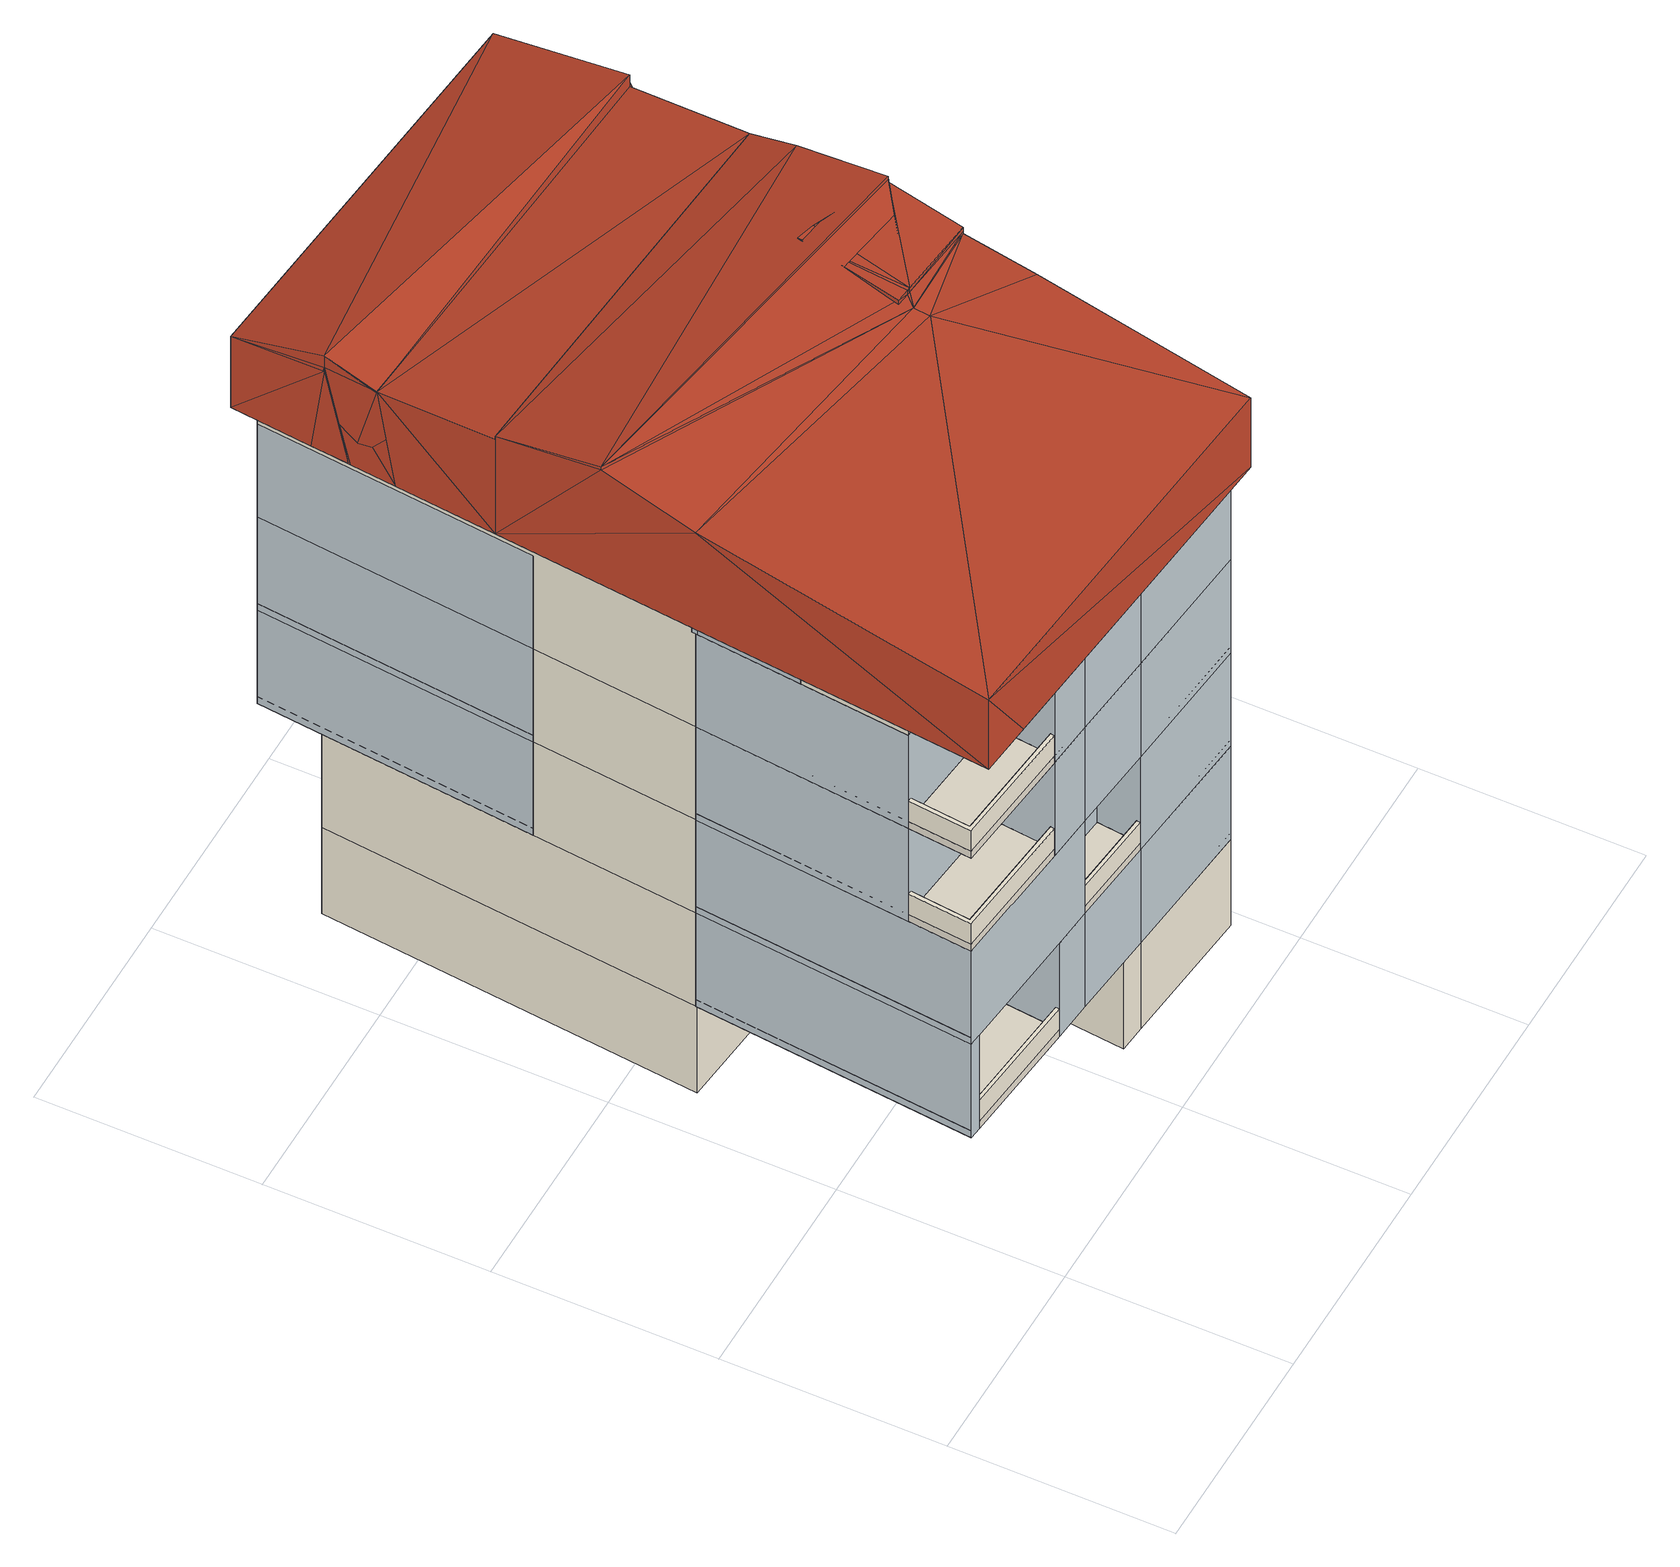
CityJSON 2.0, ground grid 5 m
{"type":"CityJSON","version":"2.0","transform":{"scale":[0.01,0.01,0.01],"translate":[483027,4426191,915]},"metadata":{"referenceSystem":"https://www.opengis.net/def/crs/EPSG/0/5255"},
"CityObjects":{
"object1":{"type":"GenericCityObject","attributes":{"name":"-1_-1_4_Bağımsız Bölüm","geometrySuitability":1001,"integrationState":1001,"independentSectionNumber":"4","takbisPropertyIdentityNumber":3370801,"additionalNote":"-","independentSectionCardinalDirection":1001,"independentSectionUsage":1001,"partCount":4,"independentSectionPlanNetArea":-1,"independentSectionPlanGrossArea":-1,"independentSectionCalculatedArea":40.72,"class":"BagimsizBolum"},"geometry":[{"type":"MultiSurface","lod":"2","boundaries":[[[0,1,2,3,4,5,6,7,8,9,10,11,12]],[[13,14,15,16,17,18,19,20,21,22,23,24,25]],[[26,27,28,29]],[[29,28,30,31]],[[31,30,32,33]],[[33,32,34,35]],[[35,34,36,37]],[[37,36,38,39]],[[39,38,40,41]],[[41,40,42,43]],[[43,42,44,45]],[[45,44,46,47]],[[47,46,48,49]],[[49,48,50,51]],[[51,50,52,53]],[[53,52,54,55]],[[55,54,56,57]],[[57,56,58,59]],[[59,58,60,61]],[[61,60,62,63]],[[63,62,64,65]],[[65,64,66,67]],[[67,66,68,69]],[[69,68,70,71]],[[71,70,72,73]],[[73,72,74,75]],[[75,74,76,77]],[[77,76,78,79]],[[79,78,80,81]],[[81,80,27,26]],[[11,82,83,12]],[[10,84,82,11]],[[9,85,84,10]],[[8,86,85,9]],[[7,87,86,8]],[[6,88,87,7]],[[5,89,88,6]],[[4,90,89,5]],[[3,91,90,4]],[[2,92,91,3]],[[1,93,92,2]],[[0,94,93,1]],[[12,83,94,0]],[[46,87,88]],[[85,34,84]],[[82,84,34]],[[86,38,36]],[[54,90,91]],[[83,27,94]],[[68,66,64]],[[72,70,92]],[[82,27,83]],[[27,82,28]],[[34,32,82]],[[28,82,32]],[[32,30,28]],[[36,85,86]],[[34,85,36]],[[87,44,86]],[[42,40,38]],[[42,38,44]],[[44,38,86]],[[87,46,44]],[[88,89,54]],[[46,52,48]],[[56,54,91]],[[52,50,48]],[[88,52,46]],[[54,52,88]],[[90,54,89]],[[70,91,92]],[[76,94,80]],[[64,62,58]],[[62,60,58]],[[76,80,78]],[[58,56,70]],[[70,68,64]],[[94,76,74]],[[70,64,58]],[[70,56,91]],[[93,72,92]],[[74,72,93]],[[74,93,94]],[[94,27,80]]]}]},
"object2":{"type":"GenericCityObject","attributes":{"name":"-1_-1_1_Bağımsız Bölüm","geometrySuitability":1001,"integrationState":1001,"independentSectionNumber":"1","takbisPropertyIdentityNumber":3370798,"additionalNote":"-","independentSectionCardinalDirection":1001,"independentSectionUsage":1001,"partCount":10,"independentSectionPlanNetArea":-1,"independentSectionPlanGrossArea":-1,"independentSectionCalculatedArea":118.53,"class":"BagimsizBolum"},"geometry":[{"type":"MultiSurface","lod":"2","boundaries":[[[95,96,97,98,99,100,101,102,103,104,105,106,107,108,109,110]],[[111,112,113,114,115,116,117,118,119,120,121,122,123,124,125,126]],[[127,128,129,130,131,132,133,134,135,136,137,138,139,140,141,142],[143,144,145,146,147,148,149,150,151,152,153,154,155,156,157,158,159,160,161,162,163,164,165,166,167,168,169,170,171,172,173,174,175,176,177,178,179,180,181,182,183,184,185,186,187,188,189,190,191,192,193,194,195,196,197,198,199,200,201,202,203,204,205,206,207,208,209,210,211,212,213,214,215,216,217,218,219,220,221,222,223,224]],[[225,224,223,226]],[[226,223,222,227]],[[227,222,221,228]],[[228,221,220,229]],[[229,220,219,230]],[[230,219,218,231]],[[231,218,217,232]],[[232,217,216,233]],[[233,216,215,234]],[[234,215,214,235]],[[235,214,213,236]],[[236,213,212,237]],[[237,212,211,238]],[[238,211,210,239]],[[239,210,209,240]],[[240,209,208,241]],[[241,208,207,242]],[[242,207,206,243]],[[243,206,205,244]],[[244,205,204,245]],[[245,204,203,246]],[[246,203,202,247]],[[247,202,201,248]],[[248,201,200,249]],[[249,200,199,250]],[[250,199,198,251]],[[251,198,197,252]],[[252,197,196,253]],[[253,196,195,254]],[[254,195,194,255]],[[255,194,193,256]],[[256,193,192,257]],[[257,192,191,258]],[[258,191,190,259]],[[259,190,189,260]],[[260,189,188,261]],[[261,188,187,262]],[[262,187,186,263]],[[263,186,185,264]],[[264,185,184,265]],[[265,184,183,266]],[[266,183,182,267]],[[267,182,181,268]],[[268,181,180,269]],[[269,180,179,270]],[[270,179,178,271]],[[271,178,177,272]],[[272,177,176,273]],[[273,176,175,274]],[[274,175,174,275]],[[275,174,173,276]],[[276,173,172,277]],[[277,172,171,278]],[[278,171,170,279]],[[279,170,169,280]],[[280,169,168,281]],[[281,168,167,282]],[[282,167,166,283]],[[283,166,165,284]],[[284,165,164,285]],[[285,164,163,286]],[[286,163,162,287]],[[287,162,161,288]],[[288,161,160,289]],[[289,160,159,290]],[[290,159,158,291]],[[291,158,157,292]],[[292,157,156,293]],[[293,156,155,294]],[[294,155,154,295]],[[295,154,153,296]],[[296,153,152,297]],[[297,152,151,298]],[[298,151,150,299]],[[299,150,149,300]],[[300,149,148,301]],[[301,148,147,302]],[[302,147,146,303]],[[303,146,145,304]],[[304,145,144,305]],[[305,144,143,306]],[[306,143,224,225]],[[127,142,110,109]],[[128,127,109,108]],[[129,128,108,107]],[[106,130,129,107]],[[105,131,130,106]],[[104,132,131,105]],[[103,133,132,104]],[[102,134,133,103]],[[101,135,134,102]],[[100,136,135,101]],[[99,137,136,100]],[[98,138,137,99]],[[97,139,138,98]],[[96,140,139,97]],[[95,141,140,96]],[[142,141,95,110]]]}]},
"object3":{"type":"GenericCityObject","attributes":{"name":"-1_-1_3_Bağımsız Bölüm","geometrySuitability":1001,"integrationState":1001,"independentSectionNumber":"3","takbisPropertyIdentityNumber":3370800,"additionalNote":"-","independentSectionCardinalDirection":1001,"independentSectionUsage":1001,"partCount":9,"independentSectionPlanNetArea":-1,"independentSectionPlanGrossArea":-1,"independentSectionCalculatedArea":141.71,"class":"BagimsizBolum"},"geometry":[{"type":"MultiSurface","lod":"2","boundaries":[[[307,308,309,310,311,312,313,314,315,316,317,318,319,320,321]],[[322,323,324,325,326,327,328,329,330,331,332,333,334,335,336]],[[337,338,339,340,341,342,343,344,345,346,347,348,349,350,351],[352,353,354,355,356,357,358,359,360,361,362,363,364,365,366,367,368,369,370,371,372,373,374,375,376,377,378,379,380,381,382,383,384,385,386,387,388,389,390,391,392,393,394,395,396,397,398,399,400,401,402,403,404,405,406,407,408,409,410,411,412,413,414,415,416,417,418,419,420,421,422,423,424,425,426,427,428,429,430,431,432,433,434,435,436,437,438,439,440,441,442,443]],[[444,443,442,445]],[[445,442,441,446]],[[446,441,440,447]],[[447,440,439,448]],[[448,439,438,449]],[[449,438,437,450]],[[450,437,436,451]],[[451,436,435,452]],[[452,435,434,453]],[[453,434,433,454]],[[454,433,432,455]],[[455,432,431,456]],[[456,431,430,457]],[[457,430,429,458]],[[458,429,428,459]],[[459,428,427,460]],[[460,427,426,461]],[[461,426,425,462]],[[462,425,424,463]],[[463,424,423,464]],[[464,423,422,465]],[[465,422,421,466]],[[466,421,420,467]],[[467,420,419,468]],[[468,419,418,469]],[[469,418,417,470]],[[470,417,416,471]],[[471,416,415,472]],[[472,415,414,473]],[[473,414,413,474]],[[474,413,412,475]],[[475,412,411,476]],[[476,411,410,477]],[[477,410,409,478]],[[478,409,408,479]],[[479,408,407,480]],[[480,407,406,481]],[[481,406,405,482]],[[482,405,404,483]],[[483,404,403,484]],[[484,403,402,485]],[[485,402,401,486]],[[486,401,400,487]],[[487,400,399,488]],[[488,399,398,489]],[[489,398,397,490]],[[490,397,396,491]],[[491,396,395,492]],[[492,395,394,493]],[[493,394,393,494]],[[494,393,392,495]],[[495,392,391,496]],[[496,391,390,497]],[[497,390,389,498]],[[498,389,388,499]],[[499,388,387,500]],[[500,387,386,501]],[[501,386,385,502]],[[502,385,384,503]],[[503,384,383,504]],[[504,383,382,505]],[[505,382,381,506]],[[506,381,380,507]],[[507,380,379,508]],[[508,379,378,509]],[[509,378,377,510]],[[510,377,376,511]],[[511,376,375,512]],[[512,375,374,513]],[[513,374,373,514]],[[514,373,372,515]],[[515,372,371,516]],[[516,371,370,517]],[[517,370,369,518]],[[518,369,368,519]],[[519,368,367,520]],[[520,367,366,521]],[[521,366,365,522]],[[522,365,364,523]],[[523,364,363,524]],[[524,363,362,525]],[[525,362,361,526]],[[526,361,360,527]],[[527,360,359,528]],[[528,359,358,529]],[[529,358,357,530]],[[530,357,356,531]],[[531,356,355,532]],[[532,355,354,533]],[[533,354,353,534]],[[534,353,352,535]],[[535,352,443,444]],[[337,351,321,320]],[[338,337,320,319]],[[339,338,319,318]],[[317,340,339,318]],[[316,341,340,317]],[[315,342,341,316]],[[314,343,342,315]],[[313,344,343,314]],[[312,345,344,313]],[[311,346,345,312]],[[310,347,346,311]],[[309,348,347,310]],[[308,349,348,309]],[[307,350,349,308]],[[321,351,350,307]]]}]},
"object4":{"type":"GenericCityObject","attributes":{"name":"-1_-1_4_Bağımsız Bölüm","geometrySuitability":1001,"integrationState":1001,"independentSectionNumber":"4","takbisPropertyIdentityNumber":3370801,"additionalNote":"-","independentSectionCardinalDirection":1001,"independentSectionUsage":1001,"partCount":9,"independentSectionPlanNetArea":-1,"independentSectionPlanGrossArea":-1,"independentSectionCalculatedArea":141.71,"class":"BagimsizBolum"},"geometry":[{"type":"MultiSurface","lod":"2","boundaries":[[[350,349,348,347,346,345,344,343,342,341,340,339,338,337,351]],[[536,537,538,539,540,541,542,543,544,545,546,547,548,549,550]],[[551,552,553,554,555,556,557,558,559,560,561,562,563,564,565],[566,567,568,569,570,571,572,573,574,575,576,577,578,579,580,581,582,583,584,585,586,587,588,589,590,591,592,593,594,595,596,597,598,599,600,601,602,603,604,605,606,607,608,609,610,611,612,613,614,615,616,617,618,619,620,621,622,623,624,625,626,627,628,629,630,631,632,633,634,635,636,637,638,639,640,641,642,643,644,645,646,647,648,649,650,651,652,653,654,655,656]],[[657,656,655,658]],[[658,655,654,659]],[[659,654,653,660]],[[660,653,652,661]],[[661,652,651,662]],[[662,651,650,663]],[[663,650,649,664]],[[664,649,648,665]],[[665,648,647,666]],[[666,647,646,667]],[[667,646,645,668]],[[668,645,644,669]],[[669,644,643,670]],[[670,643,642,671]],[[671,642,641,672]],[[672,641,640,673]],[[673,640,639,674]],[[674,639,638,675]],[[675,638,637,676]],[[676,637,636,677]],[[677,636,635,678]],[[678,635,634,679]],[[679,634,633,680]],[[680,633,632,681]],[[681,632,631,682]],[[682,631,630,683]],[[683,630,629,684]],[[684,629,628,685]],[[685,628,627,686]],[[686,627,626,687]],[[687,626,625,688]],[[688,625,624,689]],[[689,624,623,690]],[[690,623,622,691]],[[691,622,621,692]],[[692,621,620,693]],[[693,620,619,694]],[[694,619,618,695]],[[695,618,617,696]],[[696,617,616,697]],[[697,616,615,698]],[[698,615,614,699]],[[699,614,613,700]],[[700,613,612,701]],[[701,612,611,702]],[[702,611,610,703]],[[703,610,609,704]],[[704,609,608,705]],[[705,608,607,706]],[[706,607,606,707]],[[707,606,605,708]],[[708,605,604,709]],[[709,604,603,710]],[[710,603,602,711]],[[711,602,601,712]],[[712,601,600,713]],[[713,600,599,714]],[[714,599,598,715]],[[715,598,597,716]],[[716,597,596,717]],[[717,596,595,718]],[[718,595,594,719]],[[719,594,593,720]],[[720,593,592,721]],[[721,592,591,722]],[[722,591,590,723]],[[723,590,589,724]],[[724,589,588,725]],[[725,588,587,726]],[[726,587,586,727]],[[727,586,585,728]],[[728,585,584,729]],[[729,584,583,730]],[[730,583,582,731]],[[731,582,581,732]],[[732,581,580,733]],[[733,580,579,734]],[[734,579,578,735]],[[735,578,577,736]],[[736,577,576,737]],[[737,576,575,738]],[[738,575,574,739]],[[739,574,573,740]],[[740,573,572,741]],[[741,572,571,742]],[[742,571,570,743]],[[743,570,569,744]],[[744,569,568,745]],[[745,568,567,746]],[[746,567,566,747]],[[747,566,656,657]],[[551,565,351,337]],[[552,551,337,338]],[[553,552,338,339]],[[340,554,553,339]],[[341,555,554,340]],[[342,556,555,341]],[[343,557,556,342]],[[344,558,557,343]],[[345,559,558,344]],[[346,560,559,345]],[[347,561,560,346]],[[348,562,561,347]],[[349,563,562,348]],[[350,564,563,349]],[[351,565,564,350]]]}]},
"object5":{"type":"GenericCityObject","attributes":{"name":"-1_-1_2_Bağımsız Bölüm","geometrySuitability":1001,"integrationState":1001,"independentSectionNumber":"2","takbisPropertyIdentityNumber":3816012,"additionalNote":"-","independentSectionCardinalDirection":1001,"independentSectionUsage":1001,"partCount":11,"independentSectionPlanNetArea":-1,"independentSectionPlanGrossArea":-1,"independentSectionCalculatedArea":141.71,"class":"BagimsizBolum"},"geometry":[{"type":"MultiSurface","lod":"2","boundaries":[[[748,749,140,139,750,751,137,136,752,753,135,130,129,128,127,754]],[[755,756,757,758,759,760,761,762,763,764,765,766,767,768,769,770]],[[320,319,318,771,314,772,773,313,312,774,775,776,777,308,307,321],[778,779,780,781,782,783,784,785,786,787,788,789,790,791,792,793,794,795,796,797,798,799,800,801,802,803,804,805,806,807,808,809,810,811,812,813,814,815,816,817,818,819,820,821,822,823,824,825,826,827,828,829,830,831,832,833,834,835,836,837,838,839,840,841,842,843,844,845,846,847,848,849,850,851,852,853,854,855,856,857,858,859,860,861,862,863,864,865,866,867,868,869,870,871,872,873,874,875,876,877,878,879,880,881,882,883]],[[884,883,882,885]],[[885,882,881,886]],[[886,881,880,887]],[[887,880,879,888]],[[888,879,878,889]],[[889,878,877,890]],[[890,877,876,891]],[[891,876,875,892]],[[892,875,874,893]],[[893,874,873,894]],[[894,873,872,895]],[[895,872,871,896]],[[896,871,870,897]],[[897,870,869,898]],[[898,869,868,899]],[[899,868,867,900]],[[900,867,866,901]],[[901,866,865,902]],[[902,865,864,903]],[[903,864,863,904]],[[904,863,862,905]],[[905,862,861,906]],[[906,861,860,907]],[[907,860,859,908]],[[908,859,858,909]],[[909,858,857,910]],[[910,857,856,911]],[[911,856,855,912]],[[912,855,854,913]],[[913,854,853,914]],[[914,853,852,915]],[[915,852,851,916]],[[916,851,850,917]],[[917,850,849,918]],[[918,849,848,919]],[[919,848,847,920]],[[920,847,846,921]],[[921,846,845,922]],[[922,845,844,923]],[[923,844,843,924]],[[924,843,842,925]],[[925,842,841,926]],[[926,841,840,927]],[[927,840,839,928]],[[928,839,838,929]],[[929,838,837,930]],[[930,837,836,931]],[[931,836,835,932]],[[932,835,834,933]],[[933,834,833,934]],[[934,833,832,935]],[[935,832,831,936]],[[936,831,830,937]],[[937,830,829,938]],[[938,829,828,939]],[[939,828,827,940]],[[940,827,826,941]],[[941,826,825,942]],[[942,825,824,943]],[[943,824,823,944]],[[944,823,822,945]],[[945,822,821,946]],[[946,821,820,947]],[[947,820,819,948]],[[948,819,818,949]],[[949,818,817,950]],[[950,817,816,951]],[[951,816,815,952]],[[952,815,814,953]],[[953,814,813,954]],[[954,813,812,955]],[[955,812,811,956]],[[956,811,810,957]],[[957,810,809,958]],[[958,809,808,959]],[[959,808,807,960]],[[960,807,806,961]],[[961,806,805,962]],[[962,805,804,963]],[[963,804,803,964]],[[964,803,802,965]],[[965,802,801,966]],[[966,801,800,967]],[[967,800,799,968]],[[968,799,798,969]],[[969,798,797,970]],[[970,797,796,971]],[[971,796,795,972]],[[972,795,794,973]],[[973,794,793,974]],[[974,793,792,975]],[[975,792,791,976]],[[976,791,790,977]],[[977,790,789,978]],[[978,789,788,979]],[[979,788,787,980]],[[980,787,786,981]],[[981,786,785,982]],[[982,785,784,983]],[[983,784,783,984]],[[984,783,782,985]],[[985,782,781,986]],[[986,781,780,987]],[[987,780,779,988]],[[988,779,778,989]],[[989,778,883,884]],[[320,321,754,127]],[[319,320,127,128]],[[318,319,128,129]],[[130,771,318,129]],[[135,314,771,130]],[[753,772,314,135]],[[752,773,772,753]],[[136,313,773,752]],[[137,312,313,136]],[[751,774,312,137]],[[750,775,774,751]],[[139,776,775,750]],[[140,777,776,139]],[[749,308,777,140]],[[748,307,308,749]],[[754,321,307,748]]]}]},
"building1":{"type":"Building","attributes":{"name":"Mimari Bina_3244705-A","takbisPropertyIdentityNumber":3244705,"blockNumber":"8065","parcelNumber":"3","tenderRegistrationNumber":"2018605712","buildingType":1001,"geometrySuitability":1001,"additionalNote":"-","takbisNeighbourhoodReference":123391,"totalIndependentSectionCount":4,"elevatorCount":0,"roofProjectionArea":165.28,"buildingHeight":11,"architecturalProjectConfirmationDate":"1994-08-09","class":"MimariBina","storeysAboveGround":4,"storeysBelowGround":1},"children":["building1-1","building1-2","building1-3","building1-4","building1-5","building1-6","building1-7"],"geometry":[{"type":"MultiSurface","lod":"2","boundaries":[[[990,991,992]],[[992,993,990]],[[994,995,996]],[[994,997,995]],[[998,994,996]],[[999,994,998]],[[1000,999,998]],[[1001,999,1000]],[[1000,998,1002]],[[1002,998,1003]],[[1004,1002,1003]],[[1003,996,1005]],[[1003,998,996]],[[1005,995,1006]],[[1005,996,995]],[[995,997,1006]],[[1005,1007,1001]],[[1007,1000,1005]],[[1003,1000,1005]],[[1008,1003,1005]],[[1004,1000,1003]],[[1008,1004,1003]],[[1004,1008,1009]],[[1010,1011,1012]],[[1010,1009,1011]],[[1013,1011,1014]],[[1013,1012,1011]],[[1011,1009,1008]],[[1014,1011,1008]],[[1014,1008,1015]],[[1016,1005,1001]],[[1016,1008,1005]],[[1017,1016,1001]],[[1017,1018,1016]],[[1015,1008,1016]],[[1018,1019,1020]],[[1016,1018,1020]],[[1020,1019,1021]],[[1019,1022,1023]],[[1021,1019,1023]],[[1022,1024,1025]],[[1023,1022,1025]],[[1025,1024,1026]],[[1026,1024,1027]],[[1028,1026,1027]],[[1029,1030,1031]],[[1031,1032,1030]],[[1031,1033,1029]],[[1031,1034,1033]],[[990,1033,1034]],[[1028,1035,991]],[[1028,1027,1035]],[[990,1035,1027]],[[1036,993,1013]],[[1012,1013,993]],[[992,1013,1036]],[[1037,1038,1012]],[[1010,1012,1038]],[[993,1012,1037]],[[1010,1038,1039]],[[990,1040,1022]],[[1027,1022,990]],[[1041,1022,1040]],[[1027,1024,1022]],[[1022,1019,1041]],[[1042,1041,1019]],[[1019,1018,1042]],[[1043,1042,1018]],[[991,1044,1045]],[[1028,1045,991]],[[1046,1045,1044]],[[1045,1047,1046]],[[1048,1046,1047]],[[1023,1047,1048]],[[1048,1049,1023]],[[1050,1051,1023]],[[1021,1023,1051]],[[1052,1050,1047]],[[1047,1023,1050]],[[1053,1047,1052]],[[1047,1026,1028]],[[1047,1028,1053]],[[991,1053,1028]],[[1039,1043,1010]],[[1043,1009,1010]],[[1000,1004,1009]],[[1043,1000,1009]],[[1043,1018,1000]],[[1018,1017,1000]],[[992,1013,1014]],[[1051,992,1014]],[[1015,1051,1014]],[[1020,1051,1015]],[[1016,1020,1015]],[[1023,1026,1047]],[[1054,1055,1056,1057]],[[1058,100,1055,1054]],[[1059,99,100,1058]],[[1060,98,99,1059]],[[1061,97,98,1060]],[[1062,96,97,1061]],[[1063,1064,96,1062]],[[1065,1066,1064,1063]],[[1057,1056,1066,1065]],[[96,140,139,97]],[[1064,1067,140,96]],[[106,130,1067,1064]],[[105,131,130,106]],[[104,132,131,105]],[[103,133,132,104]],[[102,134,133,103]],[[101,135,134,102]],[[100,136,135,101]],[[99,137,136,100]],[[98,138,137,99]],[[97,139,138,98]],[[752,773,772,753]],[[136,313,773,752]],[[137,312,313,136]],[[751,774,312,137]],[[750,775,774,751]],[[139,776,775,750]],[[140,777,776,139]],[[749,308,777,140]],[[748,307,308,749]],[[130,771,307,748]],[[135,314,771,130]],[[753,772,314,135]],[[315,342,341,316]],[[314,343,342,315]],[[313,344,343,314]],[[312,345,344,313]],[[311,346,345,312]],[[310,347,346,311]],[[309,348,347,310]],[[308,349,348,309]],[[307,350,349,308]],[[317,340,350,307]],[[316,341,340,317]],[[342,1068,1069,341]],[[343,1070,1068,342]],[[344,1071,1070,343]],[[345,1072,1071,344]],[[346,1073,1072,345]],[[347,1074,1073,346]],[[348,1075,1074,347]],[[349,1076,1075,348]],[[350,1077,1076,349]],[[340,1078,1077,350]],[[341,1069,1078,340]],[[1,93,92,2]],[[0,94,93,1]],[[12,83,94,0]],[[11,82,83,12]],[[10,84,82,11]],[[2,92,91,3]],[[9,85,84,10]],[[8,86,85,9]],[[5,89,88,6]],[[4,90,89,5]],[[3,91,90,4]],[[7,87,86,8]],[[6,88,87,7]]],"semantics":{"surfaces":[{"type":"RoofSurface"},{"type":"WallSurface"}],"values":[0,0,0,0,0,0,0,0,0,0,0,0,0,0,0,0,0,0,0,0,0,0,0,0,0,0,0,0,0,0,0,0,0,0,0,0,0,0,0,0,0,0,0,0,0,0,0,0,0,0,0,0,0,0,0,0,0,0,0,0,0,0,0,0,0,0,0,0,0,0,0,0,0,0,0,0,0,0,0,0,0,0,0,0,0,0,0,0,0,0,0,0,0,0,0,1,1,1,1,1,1,1,1,1,1,1,1,1,1,1,1,1,1,1,1,1,1,1,1,1,1,1,1,1,1,1,1,1,1,1,1,1,1,1,1,1,1,1,1,1,1,1,1,1,1,1,1,1,1,1,1,1,1,1,1,1,1,1,1,1,1,1,1]}}]},
"building1-1":{"type":"BuildingInstallation","attributes":{"name":"-1_-1_1_Balkon","geometrySuitability":1001,"additionalNote":"-","planArea":-1,"calculatedArea":4.47,"class":"Balkon"},"parents":["building1"],"geometry":[{"type":"MultiSurface","lod":"2","boundaries":[[[117,116,1079,115,118,1080]],[[102,105,1081,104,103,1082]],[[103,117,1080,1082]],[[104,116,117,103]],[[1081,1079,116,104]],[[105,115,1079,1081]],[[102,118,115,105]],[[1082,1080,118,102]],[[1083,1084,1085,1086]],[[1085,115,118,1086]],[[1084,1079,115,1085]],[[1083,1080,1079,1084]],[[1086,118,1080,1083]]],"semantics":{"surfaces":[{"type":"FloorSurface"},{"type":"WallSurface"}],"values":[0,0,0,0,0,0,0,0,1,1,1,1,1]}}]},
"building1-2":{"type":"BuildingInstallation","attributes":{"name":"-1_-1_2_Balkon","geometrySuitability":1001,"additionalNote":"-","planArea":-1,"calculatedArea":2.03,"class":"Balkon"},"parents":["building1"],"geometry":[{"type":"MultiSurface","lod":"2","boundaries":[[[761,760,1087,759,762,1088]],[[136,135,1089,753,752,1090]],[[752,761,1088,1090]],[[753,760,761,752]],[[1089,1087,760,753]],[[135,759,1087,1089]],[[136,762,759,135]],[[1090,1088,762,136]],[[1091,1092,1093,1094]],[[1093,759,762,1094]],[[1092,1087,759,1093]],[[1091,1088,1087,1092]],[[1094,762,1088,1091]]],"semantics":{"surfaces":[{"type":"FloorSurface"},{"type":"WallSurface"}],"values":[0,0,0,0,0,0,0,0,1,1,1,1,1]}}]},
"building1-3":{"type":"BuildingInstallation","attributes":{"name":"-1_-1_2_Balkon","geometrySuitability":1001,"additionalNote":"-","planArea":-1,"calculatedArea":2.97,"class":"Balkon"},"parents":["building1"],"geometry":[{"type":"MultiSurface","lod":"2","boundaries":[[[768,1095,767,766,1096,765]],[[1097,139,140,1098,749,750]],[[749,768,765,750]],[[1098,1095,768,749]],[[140,767,1095,1098]],[[139,766,767,140]],[[1097,1096,766,139]],[[750,765,1096,1097]],[[1099,1100,1101,1102]],[[768,1099,1102,765]],[[1095,1100,1099,768]],[[1096,1101,1100,1095]],[[765,1102,1101,1096]]],"semantics":{"surfaces":[{"type":"FloorSurface"},{"type":"WallSurface"}],"values":[0,0,0,0,0,0,0,0,1,1,1,1,1]}}]},
"building1-4":{"type":"BuildingInstallation","attributes":{"name":"-1_-1_3_Balkon","geometrySuitability":1001,"additionalNote":"-","planArea":-1,"calculatedArea":4.39,"class":"Balkon"},"parents":["building1"],"geometry":[{"type":"MultiSurface","lod":"2","boundaries":[[[326,1103,325,1104,327,1105]],[[315,771,317,1106,316,1107]],[[316,326,1105,1107]],[[1106,1103,326,316]],[[317,325,1103,1106]],[[771,1104,325,317]],[[315,327,1104,771]],[[1107,1105,327,315]],[[1108,1109,1110,1111,1112,1113]],[[1112,1104,327,1113]],[[1111,325,1104,1112]],[[1110,1103,325,1111]],[[1109,1114,1103,1110]],[[1108,1105,1114,1109]],[[1113,327,1105,1108]]],"semantics":{"surfaces":[{"type":"FloorSurface"},{"type":"WallSurface"}],"values":[0,0,0,0,0,0,0,0,1,1,1,1,1,1,1]}}]},
"building1-5":{"type":"BuildingInstallation","attributes":{"name":"-1_-1_3_Balkon","geometrySuitability":1001,"additionalNote":"-","planArea":-1,"calculatedArea":5.28,"class":"Balkon"},"parents":["building1"],"geometry":[{"type":"MultiSurface","lod":"2","boundaries":[[[1115,1116,333,1117,332,1118,331]],[[1119,310,1120,309,774,1121,311]],[[1121,1115,331,311]],[[774,1116,1115,1121]],[[309,333,1116,774]],[[1120,1117,333,309]],[[310,332,1117,1120]],[[1119,1118,332,310]],[[311,331,1118,1119]],[[1122,1123,1124,1125,1126,1127,1128]],[[1115,1122,1128,331]],[[1116,1123,1122,1115]],[[333,1124,1123,1116]],[[1117,1125,1124,333]],[[1129,1126,1125,1117]],[[1118,1127,1126,1129]],[[331,1128,1127,1118]]],"semantics":{"surfaces":[{"type":"FloorSurface"},{"type":"WallSurface"}],"values":[0,0,0,0,0,0,0,0,0,1,1,1,1,1,1,1,1]}}]},
"building1-6":{"type":"BuildingInstallation","attributes":{"name":"-1_-1_4_Balkon","geometrySuitability":1001,"additionalNote":"-","planArea":-1,"calculatedArea":4.39,"class":"Balkon"},"parents":["building1"],"geometry":[{"type":"MultiSurface","lod":"2","boundaries":[[[540,1130,539,1131,541,1132]],[[342,1133,340,1134,341,1135]],[[341,540,1132,1135]],[[1134,1130,540,341]],[[340,539,1130,1134]],[[1133,1131,539,340]],[[342,541,1131,1133]],[[1135,1132,541,342]],[[1136,1137,1138,1139,1140,1141]],[[1140,1131,541,1141]],[[1139,539,1131,1140]],[[1138,1130,539,1139]],[[1137,1142,1130,1138]],[[1136,1132,1142,1137]],[[1141,541,1132,1136]]],"semantics":{"surfaces":[{"type":"FloorSurface"},{"type":"WallSurface"}],"values":[0,0,0,0,0,0,0,0,1,1,1,1,1,1,1]}}]},
"building1-7":{"type":"BuildingInstallation","attributes":{"name":"-1_-1_4_Balkon","geometrySuitability":1001,"additionalNote":"-","planArea":-1,"calculatedArea":5.28,"class":"Balkon"},"parents":["building1"],"geometry":[{"type":"MultiSurface","lod":"2","boundaries":[[[1143,1144,547,1145,546,1146,545]],[[1147,347,1148,348,1149,1150,346]],[[1150,1143,545,346]],[[1149,1144,1143,1150]],[[348,547,1144,1149]],[[1148,1145,547,348]],[[347,546,1145,1148]],[[1147,1146,546,347]],[[346,545,1146,1147]],[[1151,1152,1153,1154,1155,1156,1157]],[[1143,1151,1157,545]],[[1144,1152,1151,1143]],[[547,1153,1152,1144]],[[1145,1154,1153,547]],[[1158,1155,1154,1145]],[[1146,1156,1155,1158]],[[545,1157,1156,1146]]],"semantics":{"surfaces":[{"type":"FloorSurface"},{"type":"WallSurface"}],"values":[0,0,0,0,0,0,0,0,0,1,1,1,1,1,1,1,1]}}]}
},
"vertices":[
[656,953,1394],[678,1181,1394],[1066,1143,1394],[1028,755,1394],[1012,587,1394],[1007,529,1394],[855,544,1394],[599,569,1394],[79,619,1394],[102,857,1394],[103,870,1394],[423,839,1394],[436,974,1394],[423,839,1414],[103,870,1414],[102,857,1414],[79,619,1414],[599,569,1414],[855,544,1414],[1007,529,1414],[1012,587,1414],[1028,755,1414],[1066,1143,1414],[678,1181,1414],[656,953,1414],[436,974,1414],[445,961,1414],[445,961,1674],[430,799,1674],[430,799,1414],[419,800,1674],[419,800,1414],[421,816,1674],[421,816,1414],[123,845,1673],[123,845,1414],[103,644,1650],[103,644,1414],[401,615,1653],[401,615,1414],[412,721,1666],[412,721,1414],[422,720,1666],[422,720,1414],[411,613,1653],[411,613,1414],[845,571,1656],[845,571,1414],[848,607,1661],[848,607,1414],[858,606,1661],[858,606,1414],[855,575,1657],[855,575,1414],[982,563,1655],[982,563,1414],[1008,828,1674],[1008,828,1414],[881,840,1674],[881,840,1414],[865,678,1669],[865,678,1414],[855,679,1670],[855,679,1414],[879,918,1674],[879,918,1414],[777,928,1674],[777,928,1414],[778,940,1674],[778,940,1414],[1018,917,1674],[1018,917,1414],[1039,1131,1674],[1039,1131,1414],[692,1165,1674],[692,1165,1414],[672,951,1674],[672,951,1414],[706,947,1674],[706,947,1414],[704,935,1674],[704,935,1414],[423,839,1674],[436,974,1674],[103,870,1674],[102,857,1674],[79,619,1647],[599,569,1653],[855,544,1653],[1007,529,1650],[1012,587,1657],[1028,755,1674],[1066,1143,1674],[678,1181,1674],[656,953,1674],
[375,1705,314],[596,1684,314],[795,1664,314],[1114,1633,314],[968,136,314],[646,167,314],[447,187,314],[356,195,314],[371,350,314],[84,378,314],[69,223,314],[41,226,314],[102,861,314],[430,829,314],[467,1204,314],[328,1218,314],[467,1204,334],[430,829,334],[102,861,334],[41,226,334],[69,223,334],[84,378,334],[371,350,334],[356,195,334],[447,187,334],[646,167,334],[968,136,334],[1114,1633,334],[795,1664,334],[596,1684,334],[375,1705,334],[328,1218,334],[467,1204,584],[430,829,584],[102,861,584],[41,226,584],[69,223,584],[84,378,584],[371,350,584],[356,195,584],[447,187,584],[646,167,584],[968,136,584],[1114,1633,584],[795,1664,584],[596,1684,584],[375,1705,584],[328,1218,584],[697,1657,584],[1092,1619,584],[1046,1146,584],[746,1176,584],[744,1164,584],[1044,1135,584],[1034,1038,584],[909,1050,584],[908,1041,584],[1034,1029,584],[1025,926,584],[808,947,584],[818,1050,584],[839,1047,584],[840,1057,584],[802,1061,584],[791,947,584],[562,969,584],[551,855,584],[568,853,584],[578,955,584],[880,926,584],[861,731,584],[559,760,584],[560,774,584],[543,776,584],[538,726,584],[553,725,584],[555,749,584],[903,715,584],[904,726,584],[877,729,584],[888,849,584],[1014,837,584],[1003,716,584],[975,719,584],[974,708,584],[1000,705,584],[948,166,584],[671,193,584],[710,598,584],[542,614,584],[547,661,584],[532,662,584],[528,619,584],[521,620,584],[520,604,584],[699,586,584],[661,193,584],[380,221,584],[418,614,584],[436,612,584],[438,628,584],[421,629,584],[425,671,584],[409,672,584],[380,371,584],[360,373,584],[359,364,584],[286,371,584],[287,380,584],[81,401,584],[124,851,584],[424,821,584],[417,753,584],[433,752,584],[460,1035,584],[452,1036,584],[462,1136,584],[470,1136,584],[475,1190,584],[536,1184,584],[538,1206,584],[342,1225,584],[386,1686,584],[683,1657,584],[639,1196,584],[613,1199,584],[611,1177,584],[664,1172,584],[665,1183,584],[651,1185,584],[651,1185,334],[665,1183,334],[664,1172,334],[611,1177,334],[613,1199,334],[639,1196,334],[683,1657,334],[386,1686,334],[342,1225,334],[538,1206,334],[536,1184,334],[475,1190,334],[470,1136,334],[462,1136,334],[452,1036,334],[460,1035,334],[433,752,334],[417,753,334],[424,821,334],[124,851,334],[81,401,334],[287,380,334],[286,371,334],[359,364,334],[360,373,334],[380,371,334],[409,672,334],[425,671,334],[421,629,334],[438,628,334],[436,612,334],[418,614,334],[380,221,334],[661,193,334],[699,586,334],[520,604,334],[521,620,334],[528,619,334],[532,662,334],[547,661,334],[542,614,334],[710,598,334],[671,193,334],[948,166,334],[1000,705,334],[974,708,334],[975,719,334],[1003,716,334],[1014,837,334],[888,849,334],[877,729,334],[904,726,334],[903,715,334],[555,749,334],[553,725,334],[538,726,334],[543,776,334],[560,774,334],[559,760,334],[861,731,334],[880,926,334],[578,955,334],[568,853,334],[551,855,334],[562,969,334],[791,947,334],[802,1061,334],[840,1057,334],[839,1047,334],[818,1050,334],[808,947,334],[1025,926,334],[1034,1029,334],[908,1041,334],[909,1050,334],[1034,1038,334],[1044,1135,334],[744,1164,334],[746,1176,334],[1046,1146,334],[1092,1619,334],[697,1657,334],
[201,1872,854],[610,1832,854],[779,1815,854],[765,1666,854],[1114,1632,854],[968,136,854],[646,167,854],[447,187,854],[338,197,854],[352,343,854],[55,372,854],[102,861,854],[430,829,854],[467,1204,854],[139,1236,854],[467,1204,874],[430,829,874],[102,861,874],[55,372,874],[352,343,874],[338,197,874],[447,187,874],[646,167,874],[968,136,874],[1114,1632,874],[765,1666,874],[779,1815,874],[610,1832,874],[201,1872,874],[139,1236,874],[467,1204,1124],[430,829,1124],[102,861,1124],[55,372,1124],[352,343,1124],[338,197,1124],[447,187,1124],[646,167,1124],[968,136,1124],[1114,1632,1124],[765,1666,1124],[779,1815,1124],[610,1832,1124],[201,1872,1124],[139,1236,1124],[754,1795,1124],[695,1194,1124],[654,1198,1124],[652,1177,1124],[687,1174,1124],[686,1163,1124],[731,1159,1124],[732,1176,1124],[702,1179,1124],[747,1642,1124],[811,1636,1124],[813,1648,1124],[887,1641,1124],[885,1629,1124],[1084,1609,1124],[1039,1146,1124],[807,1169,1124],[805,1152,1124],[1037,1129,1124],[1028,1027,1124],[896,1040,1124],[894,1028,1124],[1024,1016,1124],[1014,919,1124],[799,940,1124],[809,1037,1124],[825,1035,1124],[826,1047,1124],[797,1050,1124],[786,944,1124],[556,966,1124],[546,856,1124],[557,855,1124],[567,951,1124],[850,923,1124],[830,718,1124],[547,745,1124],[549,775,1124],[538,776,1124],[533,724,1124],[541,723,1124],[542,733,1124],[893,699,1124],[895,711,1124],[844,716,1124],[864,917,1124],[932,911,1124],[925,840,1124],[1005,832,1124],[992,702,1124],[966,704,1124],[965,692,1124],[994,689,1124],[942,160,1124],[650,189,1124],[689,590,1124],[529,605,1124],[535,659,1124],[526,660,1124],[521,608,1124],[509,609,1124],[507,594,1124],[678,577,1124],[640,185,1124],[367,211,1124],[405,604,1124],[424,602,1124],[425,617,1124],[413,619,1124],[418,670,1124],[404,671,1124],[375,367,1124],[336,371,1124],[335,366,1124],[262,373,1124],[262,378,1124],[85,395,1124],[129,848,1124],[419,820,1124],[412,752,1124],[426,751,1124],[432,820,1124],[438,819,1124],[458,1032,1124],[452,1033,1124],[462,1134,1124],[468,1133,1124],[474,1195,1124],[577,1185,1124],[579,1205,1124],[170,1245,1124],[228,1846,1124],[228,1846,874],[170,1245,874],[579,1205,874],[577,1185,874],[474,1195,874],[468,1133,874],[462,1134,874],[452,1033,874],[458,1032,874],[438,819,874],[432,820,874],[426,751,874],[412,752,874],[419,820,874],[129,848,874],[85,395,874],[262,378,874],[262,373,874],[335,366,874],[336,371,874],[375,367,874],[404,671,874],[418,670,874],[413,619,874],[425,617,874],[424,602,874],[405,604,874],[367,211,874],[640,185,874],[678,577,874],[507,594,874],[509,609,874],[521,608,874],[526,660,874],[535,659,874],[529,605,874],[689,590,874],[650,189,874],[942,160,874],[994,689,874],[965,692,874],[966,704,874],[992,702,874],[1005,832,874],[925,840,874],[932,911,874],[864,917,874],[844,716,874],[895,711,874],[893,699,874],[542,733,874],[541,723,874],[533,724,874],[538,776,874],[549,775,874],[547,745,874],[830,718,874],[850,923,874],[567,951,874],[557,855,874],[546,856,874],[556,966,874],[786,944,874],[797,1050,874],[826,1047,874],[825,1035,874],[809,1037,874],[799,940,874],[1014,919,874],[1024,1016,874],[894,1028,874],[896,1040,874],[1028,1027,874],[1037,1129,874],[805,1152,874],[807,1169,874],[1039,1146,874],[1084,1609,874],[885,1629,874],[887,1641,874],[813,1648,874],[811,1636,874],[747,1642,874],[702,1179,874],[732,1176,874],[731,1159,874],[686,1163,874],[687,1174,874],[652,1177,874],[654,1198,874],[695,1194,874],[754,1795,874],
[467,1204,1144],[430,829,1144],[102,861,1144],[55,372,1144],[352,343,1144],[338,197,1144],[447,187,1144],[646,167,1144],[968,136,1144],[1114,1632,1144],[765,1666,1144],[779,1815,1144],[610,1832,1144],[201,1872,1144],[139,1236,1144],[467,1204,1394],[430,829,1394],[102,861,1394],[55,372,1394],[352,343,1394],[338,197,1394],[447,187,1394],[646,167,1394],[968,136,1394],[1114,1632,1394],[765,1666,1394],[779,1815,1394],[610,1832,1394],[201,1872,1394],[139,1236,1394],[754,1795,1394],[695,1194,1394],[654,1198,1394],[652,1177,1394],[687,1174,1394],[686,1163,1394],[717,1160,1394],[719,1177,1394],[702,1179,1394],[747,1642,1394],[811,1636,1394],[813,1648,1394],[887,1641,1394],[885,1629,1394],[1084,1609,1394],[1039,1146,1394],[794,1170,1394],[792,1153,1394],[1037,1129,1394],[1028,1027,1394],[797,1050,1394],[794,1024,1394],[807,1022,1394],[809,1037,1394],[1024,1016,1394],[1014,919,1394],[799,940,1394],[801,958,1394],[788,959,1394],[786,944,1394],[556,966,1394],[544,837,1394],[555,836,1394],[567,952,1394],[884,921,1394],[864,714,1394],[547,745,1394],[548,756,1394],[536,757,1394],[533,724,1394],[541,723,1394],[542,733,1394],[893,699,1394],[895,711,1394],[874,713,1394],[887,844,1394],[925,840,1394],[1005,832,1394],[992,702,1394],[966,704,1394],[965,692,1394],[994,689,1394],[942,160,1394],[650,189,1394],[689,590,1394],[529,605,1394],[535,659,1394],[526,660,1394],[521,608,1394],[509,609,1394],[507,594,1394],[678,577,1394],[640,185,1394],[367,211,1394],[405,604,1394],[424,602,1394],[425,617,1394],[413,619,1394],[418,670,1394],[404,671,1394],[375,367,1394],[336,371,1394],[335,366,1394],[262,373,1394],[262,378,1394],[85,395,1394],[129,848,1394],[419,820,1394],[412,752,1394],[426,751,1394],[432,820,1394],[438,819,1394],[458,1032,1394],[452,1033,1394],[462,1134,1394],[468,1133,1394],[474,1195,1394],[577,1185,1394],[579,1205,1394],[170,1245,1394],[228,1846,1394],[228,1846,1144],[170,1245,1144],[579,1205,1144],[577,1185,1144],[474,1195,1144],[468,1133,1144],[462,1134,1144],[452,1033,1144],[458,1032,1144],[438,819,1144],[432,820,1144],[426,751,1144],[412,752,1144],[419,820,1144],[129,848,1144],[85,395,1144],[262,378,1144],[262,373,1144],[335,366,1144],[336,371,1144],[375,367,1144],[404,671,1144],[418,670,1144],[413,619,1144],[425,617,1144],[424,602,1144],[405,604,1144],[367,211,1144],[640,185,1144],[678,577,1144],[507,594,1144],[509,609,1144],[521,608,1144],[526,660,1144],[535,659,1144],[529,605,1144],[689,590,1144],[650,189,1144],[942,160,1144],[994,689,1144],[965,692,1144],[966,704,1144],[992,702,1144],[1005,832,1144],[925,840,1144],[887,844,1144],[874,713,1144],[895,711,1144],[893,699,1144],[542,733,1144],[541,723,1144],[533,724,1144],[536,757,1144],[548,756,1144],[547,745,1144],[864,714,1144],[884,921,1144],[567,952,1144],[555,836,1144],[544,837,1144],[556,966,1144],[786,944,1144],[788,959,1144],[801,958,1144],[799,940,1144],[1014,919,1144],[1024,1016,1144],[809,1037,1144],[807,1022,1144],[794,1024,1144],[797,1050,1144],[1028,1027,1144],[1037,1129,1144],[792,1153,1144],[794,1170,1144],[1039,1146,1144],[1084,1609,1144],[885,1629,1144],[887,1641,1144],[813,1648,1144],[811,1636,1144],[747,1642,1144],[702,1179,1144],[719,1177,1144],[717,1160,1144],[686,1163,1144],[687,1174,1144],[652,1177,1144],[654,1198,1144],[695,1194,1144],[754,1795,1144],
[201,1872,584],[610,1832,584],[809,1812,584],[1128,1781,584],[656,268,584],[457,288,584],[139,1236,584],[467,1204,604],[430,829,604],[102,861,604],[41,226,604],[447,187,604],[457,288,604],[656,268,604],[646,167,604],[968,136,604],[1128,1781,604],[809,1812,604],[795,1664,604],[596,1684,604],[610,1832,604],[201,1872,604],[139,1236,604],[41,226,854],[457,288,854],[656,268,854],[1128,1781,854],[809,1812,854],[795,1664,854],[596,1684,854],[590,1814,854],[541,1313,854],[552,1312,854],[553,1324,854],[574,1322,854],[575,1342,854],[555,1344,854],[586,1664,854],[610,1661,854],[611,1673,854],[685,1666,854],[684,1654,854],[802,1643,854],[771,1323,854],[650,1334,854],[648,1314,854],[796,1300,854],[797,1314,854],[783,1315,854],[829,1790,854],[1100,1764,854],[1054,1289,854],[867,1307,854],[865,1293,854],[884,1291,854],[883,1276,854],[898,1274,854],[900,1292,854],[1051,1277,854],[1017,923,854],[866,937,854],[891,1201,854],[875,1202,854],[873,1175,854],[687,1193,854],[683,1154,854],[697,1153,854],[700,1175,854],[875,1158,854],[854,938,854],[678,955,854],[689,1061,854],[674,1063,854],[660,919,854],[672,918,854],[674,936,854],[851,919,854],[839,788,854],[661,805,854],[664,838,854],[652,840,854],[647,788,854],[833,770,854],[832,760,854],[848,758,854],[864,917,854],[932,911,854],[925,840,854],[1005,832,854],[988,653,854],[839,668,854],[842,694,854],[826,695,854],[824,674,854],[810,675,854],[808,653,854],[987,636,854],[941,161,854],[674,187,854],[720,662,854],[737,660,854],[739,682,854],[587,697,854],[585,682,854],[708,670,854],[671,284,854],[542,297,854],[541,290,854],[468,297,854],[468,304,854],[450,306,854],[488,691,854],[502,690,854],[503,705,854],[489,706,854],[491,720,854],[478,722,854],[429,216,854],[65,252,854],[123,847,854],[487,812,854],[486,803,854],[499,801,854],[501,824,854],[440,830,854],[442,849,854],[434,850,854],[444,951,854],[451,950,854],[475,1195,854],[540,1189,854],[545,1244,854],[535,1245,854],[531,1208,854],[164,1244,854],[223,1850,854],[223,1850,604],[164,1244,604],[531,1208,604],[535,1245,604],[545,1244,604],[540,1189,604],[475,1195,604],[451,950,604],[444,951,604],[434,850,604],[442,849,604],[440,830,604],[501,824,604],[499,801,604],[486,803,604],[487,812,604],[123,847,604],[65,252,604],[429,216,604],[478,722,604],[491,720,604],[489,706,604],[503,705,604],[502,690,604],[488,691,604],[450,306,604],[468,304,604],[468,297,604],[541,290,604],[542,297,604],[671,284,604],[708,670,604],[585,682,604],[587,697,604],[739,682,604],[737,660,604],[720,662,604],[674,187,604],[941,161,604],[987,636,604],[808,653,604],[810,675,604],[824,674,604],[826,695,604],[842,694,604],[839,668,604],[988,653,604],[1005,832,604],[925,840,604],[932,911,604],[864,917,604],[848,758,604],[832,760,604],[833,770,604],[647,788,604],[652,840,604],[664,838,604],[661,805,604],[839,788,604],[851,919,604],[674,936,604],[672,918,604],[660,919,604],[674,1063,604],[689,1061,604],[678,955,604],[854,938,604],[875,1158,604],[700,1175,604],[697,1153,604],[683,1154,604],[687,1193,604],[873,1175,604],[875,1202,604],[891,1201,604],[866,937,604],[1017,923,604],[1051,1277,604],[900,1292,604],[898,1274,604],[883,1276,604],[884,1291,604],[865,1293,604],[867,1307,604],[1054,1289,604],[1100,1764,604],[829,1790,604],[783,1315,604],[797,1314,604],[796,1300,604],[648,1314,604],[650,1334,604],[771,1323,604],[802,1643,604],[684,1654,604],[685,1666,604],[611,1673,604],[610,1661,604],[586,1664,604],[555,1344,604],[575,1342,604],[574,1322,604],[553,1324,604],[552,1312,604],[541,1313,604],[590,1814,604],
[1139,1838,1414],[200,1929,1414],[31,183,1414],[969,92,1414],[830,1012,1750],[805,779,1712],[837,775,1712],[829,1012,1750],[844,775,1712],[874,1001,1749],[1050,928,1740],[1050,928,1746],[1033,755,1712],[844,775,1700],[1033,755,1700],[837,775,1700],[805,779,1700],[1050,928,1752],[816,751,1694],[1033,755,1694],[1017,584,1677],[812,713,1694],[969,92,1616],[31,183,1616],[96,858,1694],[117,1075,1747],[117,1075,1756],[1050,928,1756],[1070,1138,1719],[1081,1247,1688],[141,1320,1696],[141,1320,1688],[1108,1523,1658],[168,1593,1660],[1108,1523,1692],[168,1593,1658],[180,1714,1692],[1139,1838,1622],[200,1929,1620],[1096,1400,1414],[1095,1385,1414],[1108,1523,1635],[1108,1523,1670],[1113,1571,1414],[1139,1838,1537],[329,1916,1414],[157,171,1414],[975,158,1414],[1017,584,1414],[1019,609,1414],[1113,1572,1414],[1100,1440,1414],[1077,1204,1414],[1068,1112,1414],[182,1745,1414],[180,1714,1647],[174,1658,1414],[180,1714,1658],[174,1656,1414],[164,1552,1414],[163,1549,1414],[141,1320,1414],[173,1652,1414],[183,1748,1414],[585,173,64],[585,173,314],[646,804,314],[646,804,64],[646,167,64],[968,136,64],[1114,1633,64],[795,1664,64],[596,1684,64],[186,1723,64],[186,1723,314],[102,857,64],[102,857,314],[186,1723,584],[338,197,1414],[352,343,1414],[447,187,1414],[646,167,1414],[968,136,1414],[1114,1632,1414],[765,1666,1414],[779,1815,1414],[610,1832,1414],[201,1872,1414],[55,372,1414],
[70,232,334],[356,204,334],[70,232,314],[356,204,314],[356,204,394],[70,232,394],[69,223,394],[356,195,394],
[448,195,604],[647,176,604],[448,195,584],[647,176,584],[647,176,664],[448,195,664],[447,187,664],[646,167,664],
[609,1823,604],[808,1803,604],[808,1803,584],[609,1823,584],[610,1832,664],[609,1823,664],[808,1803,664],[809,1812,664],
[64,371,874],[41,226,874],[339,206,874],[64,371,854],[339,206,854],[339,206,934],[50,234,934],[64,371,934],[55,372,934],[41,226,934],[338,197,934],[50,234,874],
[1128,1777,874],[1128,1781,874],[778,1806,874],[1105,1632,874],[1105,1632,854],[778,1806,854],[1128,1777,854],[1128,1777,934],[1128,1781,934],[779,1815,934],[778,1806,934],[1118,1773,934],[1105,1632,934],[1114,1632,934],[1118,1773,874],
[64,371,1144],[41,226,1144],[339,206,1144],[41,226,1124],[64,371,1124],[339,206,1124],[339,206,1204],[50,234,1204],[64,371,1204],[55,372,1204],[41,226,1204],[338,197,1204],[50,234,1144],
[1128,1777,1144],[1128,1781,1144],[778,1806,1144],[1105,1632,1144],[1105,1632,1124],[778,1806,1124],[1128,1781,1124],[1128,1777,1124],[1128,1777,1204],[1128,1781,1204],[779,1815,1204],[778,1806,1204],[1118,1773,1204],[1105,1632,1204],[1114,1632,1204],[1118,1773,1144]
]}
